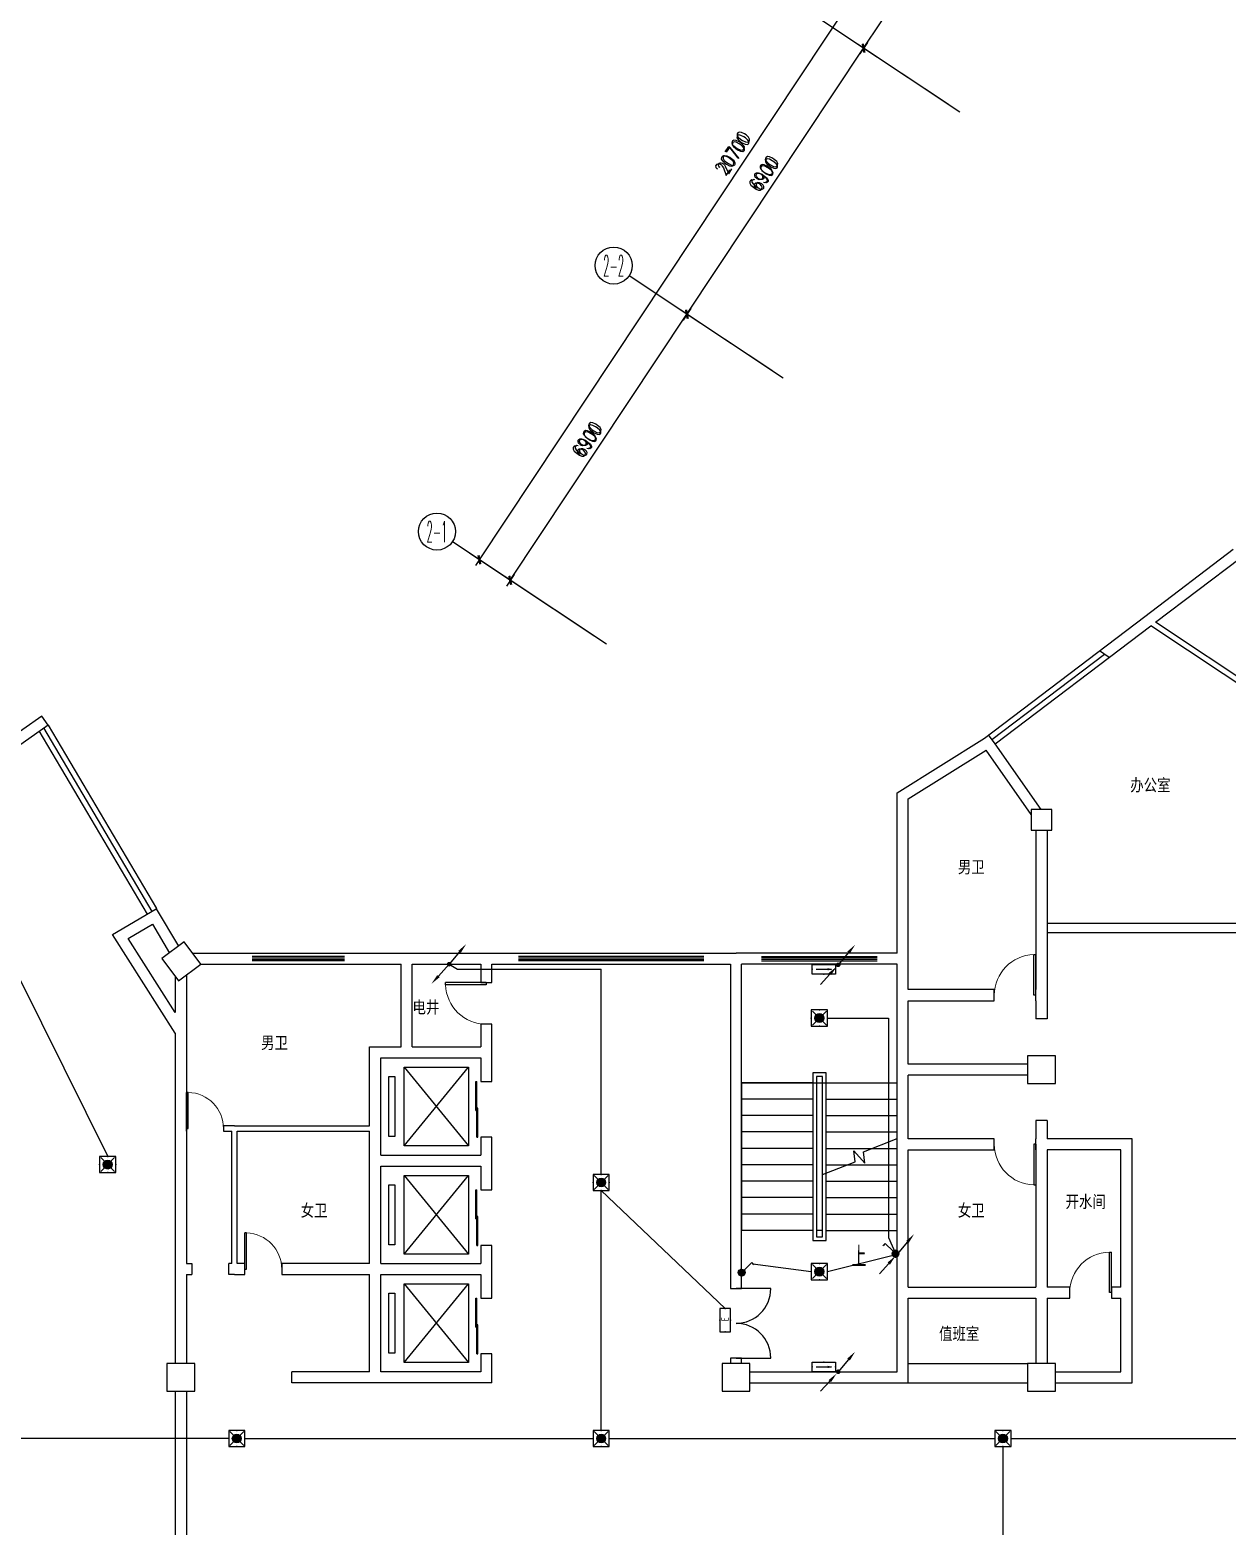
# Model space of a CAD drawing. Extents: x -149393 to 1177518, y -366685 to 296590.
# Drawn here: x 906021 to 931894, y -242012 to -209689 of the extents above; entities that cross this region are included whole.
import ezdxf
from ezdxf.enums import TextEntityAlignment as Align

# ---------------------------------------------------------------- set-up
doc = ezdxf.new("R2010")
doc.units = 0
doc.header["$LTSCALE"] = 1000
doc.header["$MEASUREMENT"] = 0
doc.linetypes.add('常规', pattern=[20, 10, 0, 10])
doc.layers.get('0').update_dxf_attribs({"linetype": 'CONTINUOUS'})
doc.layers.get('Defpoints').update_dxf_attribs({"linetype": 'CONTINUOUS'})
for name, color, linetype in [('AXIS', 3, 'CONTINUOUS'), ('AXIS_TEXT', 7, 'CONTINUOUS'), ('COLUMN', 9, 'CONTINUOUS'), ('EQUIP-消防', 3, 'CONTINUOUS'), ('LWIRE', 4, 'CONTINUOUS'), ('STAIR', 2, 'CONTINUOUS'), ('TEL_SYMB', 3, 'CONTINUOUS'), ('TEL_TEXT', 7, 'CONTINUOUS'), ('WALL', 9, 'CONTINUOUS'), ('WINDOW', 4, 'CONTINUOUS'), ('WIRE-应急', 60, '常规')]:
    doc.layers.add(name, color=color, linetype=linetype)
doc.styles.add('_TCH_AXIS', font='COMPLEX', dxfattribs={"bigfont": 'GBCBIG'})
doc.styles.add('_TCH_DIM', font='SIMPLEX', dxfattribs={"bigfont": 'GBCBIG'})
doc.styles.add('_TCH_DIM_T3', font='SIMPLEX', dxfattribs={"width": 0.7058823529411765, "bigfont": 'GBCBIG'})
doc.styles.add('_TEL_DIM', font='', dxfattribs={"width": 0.8, "height": 3.5})
doc.styles.add('COMPLEX', font='COMPLEX')
doc.styles.add('DIM_FONT', font='SIMPLEX.shx', dxfattribs={"width": 0.8})
doc.styles.get("Standard").update_dxf_attribs({"font": 'gbenor.shx', "bigfont": 'gbcbig.shx'})
doc.styles.get('_TEL_DIM').set_extended_font_data('SimSun')
doc.dimstyles.new('_TCH_ARCH&&100', dxfattribs={"dimtxt": 297.5, "dimasz": 100, "dimexe": 250, "dimexo": 300, "dimgap": 126.25, "dimtad": 1, "dimdec": 0, "dimzin": 0, "dimdsep": 46, "dimtxsty": '_TCH_DIM_T3', "dimblk": 'ARCHTICK', "dimcen": 0.09, "dimclrt": 7, "dimazin": 2, "dimtfac": 1, "dimtdec": 0, "dimtix": 1, "dimtmove": 2, "dimatfit": 3, "dimfxl": 1, "dimtolj": 1, "dimtzin": 0, "dimarcsym": 0})
doc.dimstyles.new('DIMN', dxfattribs={"dimtxt": 300, "dimasz": 1, "dimexe": 250, "dimexo": 300, "dimgap": 150, "dimtad": 1, "dimdec": 0, "dimdsep": 46, "dimtxsty": 'DIM_FONT', "dimblk": '_DIMX', "dimcen": 2.5, "dimclrt": 7, "dimadec": 0, "dimazin": 0, "dimtfac": 1, "dimtdec": 0, "dimtix": 1, "dimtmove": 2, "dimatfit": 3, "dimldrblk": '_DIMX', "dimfxl": 1, "dimtolj": 1, "dimarcsym": 0})

# ---------------------------------------------------------------- blocks, each defined once
blk = doc.blocks.new('$equip_U$00000427(cyc-PC)')
for p, q in [((-0.428571428572468, -0.428571428572468), (0.428571428572468, 0.428571428572468)), ((-0.428571428572468, 0.428571428572468), (0.428571428572468, -0.428571428572468))]:
    blk.add_line(p, q)
blk.add_lwpolyline([(-0.5, 0.5), (-0.5, -0.5), (0.5, -0.5), (0.5, 0.5)], close=True)
blk.add_circle((0, 0), 0.2745087381843628)
for p in [(-0.5, 0), (0, 0.5), (0.5, 0), (0, -0.5)]:
    blk.add_point(p)
for points in [[(-0.237731540830282, 0.1372543690922612), (0.237731540830282, 0.1372543690922612), (-0.2745087381845224, 0), (0.2745087381845224, 0)], [(-0.237731540830282, -0.1372543690922612), (0.237731540830282, -0.1372543690922612), (-0.2745087381845224, 0), (0.2745087381845224, 0)], [(-0.1372543690958992, 0.237731540830282), (0.1372543690886232, 0.237731540830282), (-0.237731540830282, 0.1372543690922612), (0.237731540830282, 0.1372543690922612)], [(0, 0.2745087381845224), (0, 0.2745087381845224), (-0.1372543690958992, 0.237731540830282), (0.1372543690886232, 0.237731540830282)], [(-0.1372543690958992, -0.237731540830282), (0.1372543690886232, -0.237731540830282), (-0.237731540830282, -0.1372543690922612), (0.237731540830282, -0.1372543690922612)], [(0, -0.2745087381845224), (0, -0.2745087381845224), (-0.1372543690958992, -0.237731540830282), (0.1372543690886232, -0.237731540830282)]]:
    blk.add_solid(points)
at = {"color": 7, "style": '_TEL_DIM', "flags": 1}
blk.add_attdef('A', text='', height=2e-05, dxfattribs=at).set_placement((0, 0), align=Align.MIDDLE_CENTER)
blk = doc.blocks.new('$TelecSys$00000078')
for p, q in [((1.150000000001455, 1.149999999999636), (0.5499999999992724, 0.5499999999992724)), ((0.1041666666678793, 0.1041666666660603), (0.1041666666678793, 0.1041666666660603)), ((-0.1041666666678793, -0.1041666666660603), (-0.1041666666678793, -0.1041666666660603))]:
    blk.add_line(p, q)
at = {"const_width": 0.1425}
blk.add_lwpolyline([(-0.07125000000087311, 0, 1), (0.07125000000087311, 0, 1)], format="xyb", close=True, dxfattribs=at)
blk.add_solid([(0.6199999999989814, 0.4799999999995634), (0.4799999999995634, 0.6200000000008004), (0.09999999999854481, 0.1000000000003638)])
at = {"width": 0.8, "flags": 9}
blk.add_attdef('A', (0, 0), '', height=2e-05, dxfattribs=at)
blk = doc.blocks.new('$TelecSys$00000079')
for p, q in [((0.7000000000007276, 0.7000000000007276), (0, 0)), ((0.1041666666678793, 0.1041666666660603), (0.1041666666678793, 0.1041666666660603)), ((-0.1041666666678793, -0.1041666666660603), (-0.1041666666678793, -0.1041666666660603))]:
    blk.add_line(p, q)
at = {"const_width": 0.1425}
blk.add_lwpolyline([(-0.07125000000087311, 0, 1), (0.07125000000087311, 0, 1)], format="xyb", close=True, dxfattribs=at)
blk.add_solid([(0.6300000000010186, 0.7700000000004366), (0.7700000000004366, 0.6299999999991996), (1.150000000001455, 1.149999999999636)])
at = {"width": 0.8, "flags": 9}
blk.add_attdef('A', (0, 0), '', height=2e-05, dxfattribs=at)
blk = doc.blocks.new('$equip_U$00000108(cyc-PC)')
for p, q in [((-0.7199923809498614, 0.6000100000019302), (-0.7199923809498614, 1.000000338535756e-05)), ((0.720007619045191, 0.6000100000019302), (-0.7199923809498614, 0.6000100000019302)), ((-0.7199923809498614, 1.000000338535756e-05), (0.720007619045191, 1.000000338535756e-05)), ((-0.4799923809555366, 0.3000099999990198), (0.4800076190508662, 0.3000099999990198)), ((0.720007619045191, 1.000000338535756e-05), (0.720007619045191, 0.6000100000019302))]:
    blk.add_line(p, q)
for p in [(-0.7199923809498614, 0.3000100000062957), (0, 0), (7.61904766477528e-06, 0.6000100000019302), (0.720007619045191, 0.3000099999990198)]:
    blk.add_point(p)
blk.add_solid([(0.2400076190492655, 0.2280099999989034), (0.5280076190497311, 0.3000099999990198), (0.2400076190492655, 0.3720099999991362)])
at = {"color": 7, "style": '_TEL_DIM', "flags": 1}
blk.add_attdef('A', text='', height=2e-05, dxfattribs=at).set_placement((0, 0), align=Align.MIDDLE_CENTER)
blk = doc.blocks.new('$equip_U$00000446(cyc-PC)')
for p, q in [((0.7199999999938882, 0.6599999999962165), (-0.7199999999938882, 0.6599999999962165)), ((-0.7199999999938882, 0.6599999999962165), (-0.7199999999938882, 0)), ((-0.7199999999938882, 0), (0.7199999999938882, 0)), ((0.7199999999938882, 0), (0.7199999999938882, 0.6599999999962165))]:
    blk.add_line(p, q)
for p in [(-0.7199999999938882, 0.3299999999981083), (0, 0.6599999999962165), (0, 0), (0.7199999999938882, 0.3299999999981083)]:
    blk.add_point(p)
at = {"width": 0.8}
blk.add_text('E', height=0.45, dxfattribs=at).set_placement((-0.07848348547122441, 0.1114720417626813))
at = {"color": 7, "style": '_TEL_DIM', "flags": 1}
blk.add_attdef('A', text='', height=2e-05, dxfattribs=at).set_placement((0, 0), align=Align.MIDDLE_CENTER)
blk = doc.blocks.new('$equip_U$00000423(cyc-PC)')
for p, q in [((0.147326611164317, 0.3556639127473318), (0.6250126984159579, 0.8333500000007916)), ((0.6250126984159579, 0.8333500000007916), (0.7664340546543826, 0.6919286437623668))]:
    blk.add_line(p, q)
blk.add_circle((1.269841595785692e-05, 0.2083500000007916), 0.2083333333333751)
for p in [(-0.2083206349198008, 0.2083499999916967), (-0.0520706349198008, 0.4027276462265945), (0, 0), (0.2083460317444406, 0.2083499999916967), (0.6957233765351702, 0.7626393218815792)]:
    blk.add_point(p)
for points in [[(-0.1804092607126222, 0.312516666666852), (0.180434657529986, 0.312516666666852), (-0.2083206349198008, 0.2083500000007916), (0.2083460317517165, 0.2083500000007916)], [(-0.1804092607126222, 0.1041833333310933), (0.180434657529986, 0.1041833333310933), (-0.2083206349198008, 0.2083500000007916), (0.2083460317517165, 0.2083500000007916)], [(-0.1041539682482835, 0.3887719591220957), (0.1041793650801992, 0.3887719591220957), (-0.1804092607126222, 0.312516666666852), (0.180434657529986, 0.312516666666852)], [(-0.1041539682482835, 0.02792804087948753), (0.1041793650801992, 0.02792804087948753), (-0.1804092607126222, 0.1041833333310933), (0.180434657529986, 0.1041833333310933)], [(1.269841595785692e-05, 0.4166833333310933), (1.269841595785692e-05, 0.4166833333310933), (-0.1041539682482835, 0.3887719591220957), (0.1041793650801992, 0.3887719591220957)], [(1.269841595785692e-05, 1.666666685196105e-05), (1.269841595785692e-05, 1.666666685196105e-05), (-0.1041539682482835, 0.02792804087948753), (0.1041793650801992, 0.02792804087948753)]]:
    blk.add_solid(points)
at = {"color": 7, "style": '_TEL_DIM', "flags": 1}
blk.add_attdef('A', text='', height=2e-05, dxfattribs=at).set_placement((0, 0), align=Align.MIDDLE_CENTER)
blk = doc.blocks.new('_DIMX')
blk.add_line((-150, 0), (150, 0))
at = {"const_width": 50}
blk.add_lwpolyline([(-70, -70), (70, 70)], dxfattribs=at)
blk = doc.blocks.new('_ArchTick')
at = {"color": 0, "linetype": 'ByBlock', "const_width": 0.4}
blk.add_lwpolyline([(-0.5, -0.5), (0.5, 0.5)], dxfattribs=at)
blk = doc.blocks.new('*D1501')
at = {"layer": 'AXIS', "color": 0, "lineweight": -2, "transparency": 16777216}
for p, q in [((924038.0487109161, -210083.9592964987), (929682.6425131982, -201588.1626412557)), ((931515.0692427601, -202805.6240495908), (929474.4122030206, -201449.8147539449)), ((925870.475440478, -211301.4207048338), (923829.8184007385, -209945.6114091878))]:
    blk.add_line(p, q, dxfattribs=at)
at = {"layer": 'Defpoints', "color": 0, "transparency": 16777216}
for p in [(929682.6425131982, -201588.1626412557), (931764.9456149731, -202971.6415143638), (926120.351812691, -211467.4381696068)]:
    blk.add_point(p, dxfattribs=at)
at = {"layer": 'AXIS', "color": 0, "lineweight": -2, "transparency": 16777216, "xscale": 100, "yscale": 100, "zscale": 100}
for p, rotation in [((929682.6425131982, -201588.1626412557), 56.39999999999981), ((924038.0487109161, -210083.9592964987), 236.3999999999998)]:
    blk.add_blockref('_ArchTick', p, dxfattribs=dict(at, rotation=rotation))
at = {"layer": 'AXIS', "color": 7, "transparency": 16777216, "insert": (926631.2922708618, -205683.8782928354), "char_height": 297.5, "attachment_point": 5, "rotation": 56.399999999999814, "style": '_TCH_DIM_T3'}
blk.add_mtext('\\A1;10200', dxfattribs=at)
blk = doc.blocks.new('*D1502')
at = {"layer": 'AXIS', "color": 0, "lineweight": -2, "transparency": 16777216}
for p, q in [((920219.6470211365, -215831.115857398), (924038.0487109155, -210083.9592964983)), ((925870.4754404778, -211301.4207048338), (923829.818400738, -209945.6114091875)), ((922052.0737506987, -217048.5772657335), (920011.4167109588, -215692.7679700872))]:
    blk.add_line(p, q, dxfattribs=at)
at = {"layer": 'Defpoints', "color": 0, "transparency": 16777216}
for p in [(924038.0487109155, -210083.9592964983), (926120.351812691, -211467.4381696068), (922301.950122912, -217214.5947305065)]:
    blk.add_point(p, dxfattribs=at)
at = {"layer": 'AXIS', "color": 0, "lineweight": -2, "transparency": 16777216, "xscale": 100, "yscale": 100, "zscale": 100}
for p, rotation in [((924038.0487109155, -210083.9592964983), 56.40000000000044), ((920219.6470211365, -215831.115857398), 236.4000000000005)]:
    blk.add_blockref('_ArchTick', p, dxfattribs=dict(at, rotation=rotation))
at = {"layer": 'AXIS', "color": 7, "transparency": 16777216, "insert": (921899.7945248305, -212805.3549009063), "char_height": 297.5, "attachment_point": 5, "rotation": 56.40000000000044, "style": '_TCH_DIM_T3'}
blk.add_mtext('\\A1;6900', dxfattribs=at)
blk = doc.blocks.new('*D1503')
at = {"layer": 'AXIS', "color": 0, "lineweight": -2, "transparency": 16777216}
for p, q in [((916401.2453313576, -221578.2724182978), (920219.6470211365, -215831.1158573981)), ((922052.0737506987, -217048.5772657335), (920011.416710959, -215692.7679700872)), ((918233.6720609198, -222795.7338266331), (916193.01502118, -221439.9245309869))]:
    blk.add_line(p, q, dxfattribs=at)
at = {"layer": 'Defpoints', "color": 0, "transparency": 16777216}
for p in [(920219.6470211365, -215831.1158573981), (922301.950122912, -217214.5947305065), (918483.5484331328, -222961.7512914061)]:
    blk.add_point(p, dxfattribs=at)
at = {"layer": 'AXIS', "color": 0, "lineweight": -2, "transparency": 16777216, "xscale": 100, "yscale": 100, "zscale": 100}
for p, rotation in [((920219.6470211365, -215831.1158573981), 56.40000000000044), ((916401.2453313576, -221578.2724182978), 236.4000000000005)]:
    blk.add_blockref('_ArchTick', p, dxfattribs=dict(at, rotation=rotation))
at = {"layer": 'AXIS', "color": 7, "transparency": 16777216, "insert": (918081.3928350518, -218552.511461806), "char_height": 297.5, "attachment_point": 5, "rotation": 56.40000000000044, "style": '_TCH_DIM_T3'}
blk.add_mtext('\\A1;6900', dxfattribs=at)
blk = doc.blocks.new('*D1504')
at = {"layer": 'AXIS', "color": 0, "lineweight": -2, "transparency": 16777216}
for p, q in [((915734.9083387894, -221135.5591789032), (927190.1134081266, -203894.0894962041)), ((929688.877130257, -205554.2641439342), (926981.8830979491, -203755.7416088933)), ((918233.6720609196, -222795.7338266332), (915526.6780286118, -220997.2112915924))]:
    blk.add_line(p, q, dxfattribs=at)
at = {"layer": 'Defpoints', "color": 0, "transparency": 16777216}
for p in [(927190.1134081266, -203894.0894962041), (929938.75350247, -205720.2816087072), (918483.5484331326, -222961.7512914062)]:
    blk.add_point(p, dxfattribs=at)
at = {"layer": 'AXIS', "color": 0, "lineweight": -2, "transparency": 16777216, "xscale": 100, "yscale": 100, "zscale": 100}
for p, rotation in [((927190.1134081266, -203894.0894962041), 56.39999999999999), ((915734.9083387894, -221135.5591789032), 236.4)]:
    blk.add_blockref('_ArchTick', p, dxfattribs=dict(at, rotation=rotation))
at = {"layer": 'AXIS', "color": 7, "transparency": 16777216, "insert": (921233.4575322628, -212362.6416615117), "char_height": 297.5, "attachment_point": 5, "rotation": 56.39999999999999, "style": '_TCH_DIM_T3'}
blk.add_mtext('\\A1;20700', dxfattribs=at)
blk = doc.blocks.new('_FZHK')
blk.add_lwpolyline([(-0.5, -0.5), (0.5, -0.5), (0.5, 0.5), (-0.5, 0.5)], close=True)
blk = doc.blocks.new('$TCHSYS$DOOR2D')
for p, q in [((0.45, 0.9750000000000001), (0.5000000000000002, 0.9750000000000001)), ((0.45, 0), (0.45, 0.9750000000000001)), ((0.5, 0), (0.5, 0.9750000000000001)), ((0.5, 0), (0.45, 0))]:
    blk.add_line(p, q)
at = {"lineweight": 13}
blk.add_arc((0.475, 0), 0.975, 91.4692835813538, 180, dxfattribs=at)
blk = doc.blocks.new('_AXISO')
blk.add_circle((0, 0), 0.5)
at = {"layer": 'AXIS_TEXT', "style": 'COMPLEX', "width": 1.041666666666667}
blk.add_attdef('A', text='', height=0.56, dxfattribs=at).set_placement((-0.25, -0.28), (0.25, -0.28), align=Align.FIT)
blk = doc.blocks.new('$DorLib2D$00000029')
for p, q in [((-0.4999999999996997, 0.1687265775143107), (0.01999999999995007, 0.1687265775143107)), ((-0.4999999999996997, 0.1687265775143107), (-0.4999999999996997, 0.14999999999988)), ((-0.4999999999996997, 0.14999999999988), (0.01999999999995007, 0.14999999999988)), ((-0.02000000000004993, 0.1874531550287415), (-0.02000000000004993, 0.1687265775143107)), ((-0.02000000000004993, 0.1874531550287415), (0.4999999999995999, 0.1874531550287415)), ((-0.02000000000004993, 0.1687265775143107), (0.4999999999995999, 0.1687265775143107)), ((0.01999999999995007, 0.14999999999988), (0.01999999999995007, 0.1687265775143107)), ((0.4999999999995999, 0.1874531550287415), (0.4999999999995999, 0.1687265775143107))]:
    blk.add_line(p, q)
blk = doc.blocks.new('$DorLib2D$00000001')
for p, q in [((0.45, 0.9750000000000001), (0.5000000000000002, 0.9750000000000001)), ((0.45, 0), (0.45, 0.9750000000000001)), ((0.5, 0), (0.5, 0.9750000000000001)), ((0.5, 0), (0.45, 0))]:
    blk.add_line(p, q)
at = {"lineweight": 13}
blk.add_arc((0.475, 0), 0.975, 91.4692835813538, 180, dxfattribs=at)
blk = doc.blocks.new('$TCHSYS$WIN2D')
for p, q in [((-0.5, 0.5), (0.5, 0.5)), ((0.5, 0.1666666666666666), (-0.5, 0.1666666666666666)), ((0.5, -0.1666666666666667), (-0.5, -0.1666666666666667)), ((-0.4999999999999999, -0.5), (0.5, -0.5))]:
    blk.add_line(p, q)

msp = doc.modelspace()

# ---------------------------------------------------------------- linework, layer by layer
at = {"color": 59}
for p, q in [((926811.1897970088, -225016.1154509159), (929242.6652687957, -223172.7567488398)), ((929345.3004033635, -223245.5335526708), (929140.0301342277, -223099.9799450088)), ((906211.5044640584, -224829.6078041875), (908553.3726583763, -228793.2475029643)), ((906314.8188727815, -224768.5657453248), (908656.6870670994, -228732.2054441016)), ((906418.1332815045, -224707.5236864621), (908760.0014758224, -228671.1633852389)), ((926883.6859942429, -225111.7412914937), (926738.6935997747, -224920.4896103382)), ((914109.8748942405, -232098.2441501124), (915500.1014365893, -233798.2441501123)), ((914109.8748942405, -233798.2441501123), (915500.1014365893, -232098.2441501124)), ((914109.8748942405, -234438.2441501124), (915500.1014365893, -236138.2441501124)), ((914109.8748942405, -236138.2441501124), (915500.1014365893, -234438.2441501124)), ((914109.8748942405, -236778.2441501123), (915500.1014365893, -238478.2441501123)), ((914109.8748942405, -238478.2441501123), (915500.1014365893, -236778.2441501123)), ((925003.5657542702, -238498.2441501123), (927583.5657542723, -238498.2441501123)), ((925003.5657542702, -238918.2441501095), (927583.5657542723, -238918.2441501095))]:
    msp.add_line(p, q, dxfattribs=at)
for points in [[(913779.9481458516, -232298.2441501124), (913908.4078194856, -232298.2441501124), (913908.4078194856, -233598.2441501123), (913779.9481458516, -233598.2441501123)], [(914109.8748942405, -232098.2441501124), (915500.1014365893, -232098.2441501124), (915500.1014365893, -233798.2441501123), (914109.8748942405, -233798.2441501123)], [(913779.9481458516, -234638.2441501124), (913908.4078194856, -234638.2441501124), (913908.4078194856, -235938.2441501124), (913779.9481458516, -235938.2441501124)], [(914109.8748942405, -234438.2441501124), (915500.1014365893, -234438.2441501124), (915500.1014365893, -236138.2441501124), (914109.8748942405, -236138.2441501124)], [(914109.8748942405, -236778.2441501123), (915500.1014365893, -236778.2441501123), (915500.1014365893, -238478.2441501123), (914109.8748942405, -238478.2441501123)], [(913779.9481458516, -236978.2441501123), (913908.4078194856, -236978.2441501123), (913908.4078194856, -238278.2441501123), (913779.9481458516, -238278.2441501123)]]:
    msp.add_lwpolyline(points, close=True, dxfattribs=at)
at = {"layer": 'AXIS'}
for p, q in [((926120.3518126908, -211467.4381696068), (922788.6668498506, -209253.8719726334)), ((922301.9501229118, -217214.5947305065), (918970.2651600715, -215001.0285335332)), ((918483.5484331328, -222961.7512914062), (915151.8634702924, -220748.1850944328))]:
    msp.add_line(p, q, dxfattribs=at)
at = {"layer": 'STAIR', "color": 59}
for p, q in [((923227.9407542291, -232218.4558656088), (922939.1907542342, -232218.4558656094)), ((922939.1907542342, -232218.4558656094), (922939.1907542417, -235840.9558655441)), ((923149.1907542306, -232297.2058656076), (923017.9407542334, -232297.2058656078)), ((923017.9407542334, -232297.2058656078), (923017.9407542405, -235762.2058655454)), ((923149.1907542377, -235762.2058655451), (923149.1907542306, -232297.2058656076)), ((923227.9407542365, -235840.9558655435), (923227.9407542291, -232218.4558656088)), ((921403.5657542624, -232435.0183656106), (921403.565754269, -235624.3933655532)), ((922939.1907542349, -232435.0183656069), (921403.5657542624, -232435.0183656106)), ((921403.5657542624, -232435.0183656106), (924763.5657542021, -232435.0183656037)), ((923017.9407542334, -232435.0183656073), (923017.94075424, -235624.3933655499)), ((923149.1907542349, -234278.0813417897), (923149.1907542311, -232435.018365607)), ((923227.9407542298, -232435.0183656073), (924763.5657542021, -232435.0183656037)), ((924763.5657542042, -233640.2063417972), (924763.5657542021, -232435.0183656037)), ((922939.1907542356, -232789.3933656015), (921403.5657542632, -232789.3933656042)), ((923227.9407542305, -232789.393365601), (924763.5657542028, -232789.3933655973)), ((922939.1907542363, -233143.7683655942), (921403.5657542639, -233143.7683655978)), ((923227.9407542312, -233143.7683655946), (924763.5657542035, -233143.7683655909)), ((922939.1907542371, -233498.1433655878), (921403.5657542646, -233498.1433655914)), ((923227.9407542319, -233498.1433655882), (924763.5657542042, -233498.1433655846)), ((924033.9181496744, -233928.5061270027), (924763.5657542042, -233640.2063417969)), ((922939.1907542378, -233852.5183655814), (921403.5657542654, -233852.5183655851)), ((923227.9407542326, -233852.5183655808), (924226.2328545117, -233852.5183655791)), ((923854.4783122205, -234140.5307932722), (923827.7231930551, -233907.8728429931)), ((923827.7231930551, -233907.8728429931), (924061.9226735678, -234172.0286877087)), ((924061.9226735678, -234172.0286877087), (924033.9181496744, -233928.5061270027)), ((924226.2328545105, -233852.5183655793), (924763.5657542049, -233852.5183655782)), ((924763.5657542086, -235624.3933655463), (924763.5657542044, -233781.330389364)), ((922939.1907542385, -234206.8933655761), (921403.5657542661, -234206.8933655787)), ((923149.1907542353, -234419.2053893563), (923854.4783122205, -234140.5307932722)), ((923227.9407542333, -234206.8933655754), (923686.5236539274, -234206.893365574)), ((923686.5236539282, -234206.8933655743), (924763.5657542057, -234206.8933655718)), ((922939.1907542392, -234561.2683655687), (921403.5657542668, -234561.2683655723)), ((923149.1907542376, -235624.3933655496), (923149.1907542353, -234419.2053893569)), ((923227.9407542341, -234561.2683655691), (924763.5657542064, -234561.2683655654)), ((922939.1907542399, -234915.6433655624), (921403.5657542675, -234915.6433655659)), ((923227.9407542348, -234915.6433655617), (924763.5657542071, -234915.6433655591)), ((922939.1907542407, -235270.0183655559), (921403.5657542683, -235270.0183655596)), ((923227.9407542355, -235270.0183655563), (924763.5657542079, -235270.0183655527)), ((922939.1907542414, -235624.3933655495), (921403.565754269, -235624.3933655532)), ((923149.1907542376, -235624.3933655496), (923017.94075424, -235624.3933655499)), ((923227.9407542363, -235624.3933655489), (924763.5657542086, -235624.3933655463)), ((922939.1907542417, -235840.9558655441), (923227.9407542365, -235840.9558655435)), ((923017.9407542405, -235762.2058655454), (923149.1907542377, -235762.2058655451))]:
    msp.add_line(p, q, dxfattribs=at)
at = {"layer": 'TEL_SYMB', "color": 59}
msp.add_lwpolyline([(923956.3782542234, -235801.5808655448, 0, 0, 0), (923956.3782542209, -234600.6433655664, 104.9999999981116, 0, 0), (923956.3782542201, -234206.8933655735, 0, 0, 0)], format="xyseb", dxfattribs=at)
at = {"layer": 'WALL', "color": 59}
for p, q in [((930118.6007832793, -222358.1025366386), (932028.9696564489, -220909.8069945317)), ((930347.5105071836, -222485.734518045), (932173.9620509191, -221101.0586756899)), ((926651.0091921283, -224986.9652206176), (930118.6007832793, -222358.1025366386)), ((926883.6859942471, -225111.7412914929), (930246.2557654318, -222562.4981175555)), ((932607.146646003, -224133.3865365261), (930246.2557654318, -222562.4981175555)), ((932673.5876319612, -224033.4585772197), (930347.5105071836, -222485.734518045)), ((906279.8062157594, -224511.3971383296), (905456.1402581957, -225092.3245861881)), ((906418.1332815045, -224707.5236864621), (906279.8062157594, -224511.3971383296)), ((906418.1332815045, -224707.5236864621), (905388.7782532241, -225433.522599039)), ((924763.5657542726, -226168.7786614299), (926651.0091921283, -224986.9652206176)), ((925003.5657542724, -226301.6690248764), (926686.1853138412, -225248.1050497189)), ((927658.5657542731, -226640.7173085759), (926686.1853138412, -225248.1050497189)), ((927872.8190880514, -226528.3461662888), (926883.6859942471, -225111.7412914929)), ((924763.5657542726, -229633.3461662866), (924763.5657542726, -226168.7786614299)), ((925003.5657542723, -229753.3461662869), (925003.5657542724, -226301.6690248764)), ((927763.5657542722, -226978.3461662869), (927763.5657542729, -229091.9518986107)), ((928003.5657542722, -226978.3461662868), (928003.5657542729, -229091.9518986106)), ((907807.1208405813, -229234.1612917728), (908751.6817576481, -228676.078989297)), ((908751.6817576481, -228676.078989297), (909230.5555854783, -229486.5786234306)), ((908142.7735149424, -229314.6057311972), (908667.1370579279, -229004.7919244683)), ((908667.1370579279, -229004.7919244683), (909037.3916093064, -229631.4521447344)), ((927763.5657542729, -229091.9518986106), (927763.5657542733, -230422.7420294386)), ((928003.5657542729, -229091.9518986106), (928003.5657542724, -230542.742029439)), ((909163.5657542722, -231365.9341226684), (907807.1208405813, -229234.1612917728)), ((909163.5657542726, -230918.8707771489), (908142.7735149424, -229314.6057311972)), ((909534.8675220142, -229633.3461662868), (914165.2474317871, -229633.346166287)), ((914165.2474317871, -229633.346166287), (915883.5657542723, -229633.3461662869)), ((915883.5657542723, -229633.3461662869), (921283.5657542723, -229633.3461662869)), ((924763.5657542726, -229633.3461662866), (921283.5657542723, -229633.3461662869)), ((925003.5657542736, -230422.7420294386), (925003.5657542723, -229753.3461662869)), ((909163.5657542738, -230138.2766032454), (909163.5657542726, -230918.8707771489)), ((909403.5657542727, -230106.8215187774), (909403.5657542722, -231330.9930348427)), ((909714.8650656956, -229873.3461662867), (914045.2474317858, -229873.3461662867)), ((914045.2474317858, -231658.2441501131), (914045.2474317858, -229873.3461662867)), ((914285.2474317863, -229873.3461662873), (915763.5657542722, -229873.3461662872)), ((914285.2474317863, -231658.2441501121), (914285.2474317863, -229873.3461662873)), ((915763.5657542722, -229873.3461662872), (915763.5657542723, -230270.6688541022)), ((916003.5657542722, -230270.6688541022), (916003.5657542722, -229873.3461662866)), ((916003.5657542722, -229873.3461662866), (921163.5657542724, -229873.3461662866)), ((921163.5657542724, -229873.3461662866), (921163.5657542724, -236881.878241793)), ((924763.5657542738, -229873.3461662866), (921403.5657542724, -229873.3461662866)), ((921403.5657542724, -236881.878241793), (921403.5657542724, -229873.3461662866)), ((924763.5657542722, -230542.742029439), (924763.5657542738, -229873.3461662866)), ((915763.5657542723, -230270.6688541022), (916003.5657542722, -230270.6688541022)), ((926863.5657542703, -230422.7420294388), (925003.5657542736, -230422.7420294386)), ((926863.5657542703, -230662.7420294389), (926863.5657542703, -230422.7420294388)), ((927763.5657542711, -230662.7420294391), (927763.5657542733, -230422.7420294386)), ((924763.5657542722, -232153.3461662875), (924763.5657542722, -230542.742029439)), ((925003.5657542715, -232033.346166287), (925003.5657542715, -230662.7420294391)), ((925003.5657542715, -230662.7420294391), (926863.5657542703, -230662.7420294389)), ((927763.5657542711, -230662.7420294391), (927763.5657542723, -231053.3461662868)), ((928003.5657542724, -230542.742029439), (928003.5657542723, -231053.3461662868)), ((928003.5657542723, -231053.3461662868), (927763.5657542723, -231053.3461662868)), ((909163.5657542722, -231365.9341226684), (909163.5657542722, -236458.2441501126)), ((909403.5657542722, -231330.9930348427), (909403.5657542722, -236338.2441501108)), ((916003.5657542722, -231170.6688541022), (915763.5657542723, -231170.6688541022)), ((915763.5657542723, -231170.6688541022), (915763.5657542722, -231658.2441501123)), ((916003.5657542723, -231778.2441501124), (916003.5657542722, -231170.6688541022)), ((913363.5657542719, -231658.2441501133), (914045.2474317858, -231658.2441501131)), ((913363.565754274, -233362.5390209856), (913363.5657542719, -231658.2441501133)), ((914285.2474317863, -231658.2441501121), (915763.5657542722, -231658.2441501123)), ((913603.5657542724, -231898.2441501124), (914165.2474317871, -231898.2441501122)), ((913603.5657542743, -233422.5390209855), (913603.5657542724, -231898.2441501124)), ((914165.2474317871, -231898.2441501122), (915763.565754272, -231898.2441501121)), ((915763.565754272, -231898.2441501121), (915763.5657542718, -232408.3258899527)), ((916003.5657542724, -232408.3258899527), (916003.5657542723, -231778.2441501124)), ((927583.5657542722, -232033.3461662868), (925003.5657542715, -232033.346166287)), ((924763.5657542724, -233763.9503031361), (924763.5657542722, -232153.3461662875)), ((927583.5657542722, -232273.3461662868), (925003.5657542724, -232273.346166287)), ((925003.5657542726, -233643.9503031348), (925003.5657542724, -232273.346166287)), ((915763.5657542718, -232408.3258899527), (916003.5657542724, -232408.3258899527)), ((909403.5657542722, -233482.5390209857), (909403.5657542722, -233362.5390209857)), ((910443.8500589768, -233362.5390209854), (910203.5657542695, -233362.5390209858)), ((910203.5657542695, -233362.5390209858), (910203.5657542696, -233482.5390209847)), ((910443.8500589768, -233362.5390209854), (913363.565754274, -233362.5390209856)), ((927763.5657542723, -233253.3461662871), (927763.565754274, -233643.9503031348)), ((928003.5657542723, -233253.3461662868), (927763.5657542723, -233253.3461662871)), ((928003.5657542723, -233253.3461662868), (928003.5657542737, -233643.9503031346)), ((910203.5657542696, -233482.5390209847), (910383.8500589767, -233482.539020985)), ((910383.8500589767, -236338.2441501068), (910383.8500589767, -233482.539020985)), ((910503.8500589768, -236338.2441501127), (910503.8500589768, -233482.5390209852)), ((910503.8500589768, -233482.5390209852), (913363.5657542737, -233482.5390209852)), ((913363.5657542723, -234118.244150112), (913363.5657542737, -233482.5390209852)), ((913603.5657542723, -233998.2441501124), (913603.5657542743, -233422.539020986)), ((916003.5657542724, -233608.3258899537), (915763.5657542718, -233608.3258899537)), ((915763.5657542718, -233608.3258899537), (915763.565754272, -233998.2441501124)), ((916003.5657542723, -234118.2441501124), (916003.5657542724, -233608.3258899537)), ((926863.5657542635, -233643.9503031347), (925003.5657542726, -233643.9503031348)), ((926863.5657542634, -233883.9503031343), (926863.5657542635, -233643.9503031347)), ((927763.5657542732, -233883.9503031345), (927763.565754274, -233643.9503031348)), ((929839.5903869421, -233643.9503031346), (928003.5657542737, -233643.9503031346)), ((929839.5903869431, -236968.5581775211), (929839.5903869421, -233643.9503031346)), ((913603.5657542723, -233998.2441501124), (915763.565754272, -233998.2441501124)), ((924763.5657542717, -236968.5581775211), (924763.5657542724, -233763.9503031361)), ((925003.5657542722, -233883.9503031345), (926863.5657542634, -233883.9503031343)), ((925003.5657542715, -236848.5581775223), (925003.5657542722, -233883.9503031345)), ((927763.5657542732, -233883.9503031345), (927763.5657542724, -236848.5581775213)), ((928003.5657542732, -233883.9503031344), (928003.5657542724, -236848.5581775213)), ((929599.5903869421, -233883.9503031344), (928003.5657542732, -233883.9503031344)), ((929599.5903869428, -236848.5581775223), (929599.5903869421, -233883.9503031344)), ((913363.5657542724, -236338.2441501126), (913363.5657542723, -234118.2441501124)), ((913603.565754272, -236338.2441501124), (913603.565754272, -234238.2441501124)), ((913603.565754272, -234238.2441501124), (915763.5657542724, -234238.2441501124)), ((915763.5657542724, -234238.2441501124), (915763.5657542729, -234748.3258899537)), ((916003.5657542719, -234748.3258899537), (916003.5657542723, -234118.2441501124)), ((915763.5657542729, -234748.3258899537), (916003.5657542719, -234748.3258899537)), ((916003.5657542719, -235948.3258899527), (915763.5657542729, -235948.3258899527)), ((915763.5657542729, -235948.3258899527), (915763.5657542724, -236338.2441501124)), ((916003.5657542723, -236458.2441501124), (916003.5657542719, -235948.3258899527)), ((909163.5657542722, -236458.2441501126), (909163.565754272, -238498.2441501132)), ((909403.5657542722, -236338.2441501108), (909523.565754272, -236338.2441501126)), ((909403.5657542722, -236578.2441501148), (909523.565754272, -236578.2441501126)), ((909403.5657542722, -236578.2441501148), (909403.5657542723, -238498.2441501132)), ((909523.565754272, -236338.2441501126), (909523.565754272, -236578.2441501126)), ((910383.8500589767, -236338.2441501068), (910323.8500589782, -236338.2441501125)), ((910323.8500589782, -236578.2441501125), (910323.8500589782, -236338.2441501125)), ((910443.8500589782, -236578.2441501125), (910323.8500589782, -236578.2441501125)), ((910443.8500589782, -236578.2441501125), (910663.7079066245, -236578.2441501126)), ((910663.7079066244, -236338.2441501126), (910503.8500589768, -236338.2441501127)), ((910663.7079066245, -236578.2441501126), (910663.7079066244, -236338.2441501126)), ((913363.5657542724, -236338.2441501126), (911463.7079066256, -236338.2441501126)), ((911463.7079066256, -236338.2441501126), (911463.7079066255, -236578.2441501124)), ((911463.7079066255, -236578.2441501124), (913363.5657542723, -236578.2441501122)), ((913363.5657542722, -238678.2441501121), (913363.5657542723, -236578.2441501122)), ((913603.565754272, -236338.2441501124), (915763.5657542724, -236338.2441501124)), ((913603.5657542722, -238678.2441501124), (913603.5657542722, -236578.2441501124)), ((913603.5657542722, -236578.2441501124), (915763.5657542722, -236578.2441501124)), ((915763.5657542722, -236578.2441501124), (915763.5657542724, -237088.3258899527)), ((916003.5657542724, -237088.3258899527), (916003.5657542723, -236458.2441501124)), ((921163.5657542724, -236881.878241793), (921403.5657542724, -236881.878241793)), ((925003.5657542715, -236848.5581775223), (927763.5657542724, -236848.5581775213)), ((928495.0103439892, -236848.5581775217), (928003.5657542724, -236848.5581775213)), ((928495.010343989, -237088.5581775215), (928495.0103439892, -236848.5581775217)), ((929599.5903869428, -236848.5581775223), (929395.0103439881, -236848.5581775223)), ((929395.0103439881, -236848.5581775223), (929395.0103439881, -237088.5581775221)), ((915763.5657542724, -237088.3258899527), (916003.5657542724, -237088.3258899527)), ((924763.5657542724, -238678.2441501124), (924763.5657542717, -236968.5581775212)), ((925003.5657542724, -238918.2441501124), (925003.5657542718, -237088.558177522)), ((925003.5657542718, -237088.558177522), (927763.5657542723, -237088.5581775209)), ((927763.5657542723, -237088.5581775209), (927763.5657542722, -238498.2441501132)), ((928003.5657542723, -237088.5581775211), (928003.5657542724, -238498.2441501132)), ((928003.5657542723, -237088.5581775211), (928495.010343989, -237088.5581775215)), ((929395.0103439881, -237088.5581775221), (929599.5903869433, -237088.5581775221)), ((929599.5903869426, -238678.2441501126), (929599.5903869433, -237088.5581775221)), ((929839.5903869419, -238918.2441501122), (929839.5903869431, -236968.5581775212)), ((916003.5657542724, -238288.3258899527), (915763.5657542724, -238288.3258899527)), ((915763.5657542724, -238288.3258899527), (915763.5657542722, -238678.2441501124)), ((916003.5657542722, -238918.2441501124), (916003.5657542724, -238288.3258899527)), ((921403.5657542724, -238381.878241793), (921163.5657542724, -238381.878241793)), ((921163.5657542724, -238381.878241793), (921163.5657542729, -238498.2441501116)), ((921403.5657542695, -238498.2441501116), (921403.5657542724, -238381.878241793)), ((913363.5657542722, -238678.2441501121), (911683.5657542723, -238678.2441501123)), ((911683.5657542723, -238918.2441501123), (911683.5657542723, -238678.2441501123)), ((915763.5657542722, -238678.2441501124), (913603.5657542722, -238678.2441501124)), ((921583.5657542726, -238678.2441501124), (924763.5657542724, -238678.2441501124)), ((928183.5657542726, -238678.2441501126), (929599.5903869426, -238678.2441501126)), ((909163.5657542723, -239098.2441501132), (909163.5657542723, -243898.2441501123)), ((909403.5657542724, -239098.2441501132), (909403.5657542723, -243898.2441501123)), ((913483.5657542723, -238918.2441501123), (911683.5657542723, -238918.2441501123)), ((916003.5657542722, -238918.2441501124), (913483.5657542723, -238918.2441501123)), ((921583.5657542726, -238918.2441501124), (925003.5657542724, -238918.2441501124)), ((928183.5657542725, -238918.2441501122), (929839.5903869419, -238918.2441501122))]:
    msp.add_line(p, q, dxfattribs=at)
at = {"layer": 'WALL'}
for p, q in [((932860.8942959477, -228991.9518986116), (928003.5657542741, -228991.9518986105)), ((932968.1333550392, -229191.9518986121), (928003.565754274, -229191.9518986109))]:
    msp.add_line(p, q, dxfattribs=at)
at = {"layer": 'WINDOW', "color": 59, "extrusion": (-2.999420502848171e-32, -1.224606353822377e-16, -1)}
msp.add_lwpolyline([(-921283.5657542723, -238381.8782417931), (-922033.5657542723, -238381.8782417931, -0.414213562373095), (-921283.5657542723, -237631.8782417931, -0.414213562373095), (-922033.5657542723, -236881.8782417931), (-921283.5657542723, -236881.8782417931)], format="xyb", dxfattribs=at)
at = {"layer": 'WIRE-应急', "linetype": '常规'}
for p, q in [((904668.9759784541, -227914.695219896), (907701.9661152873, -234026.6674770452)), ((915082.8176517419, -229873.3461662868), (915261.9270080177, -229979.5182922473)), ((915261.9270080177, -229979.5182922473), (918367.8507490776, -229979.5182922473)), ((918367.8507490776, -234413.7632507695), (918367.8507490777, -229979.5182922473)), ((923258.5657542392, -231037.2142560254), (924573.4607582225, -231037.2142560254)), ((924573.4607582225, -231037.2142560254), (924573.4607582225, -235777.0165607396)), ((918367.8507490776, -239945.8211377848), (918367.8507490776, -234763.7632507695)), ((921048.065754273, -237310.8962128542), (918367.8507490776, -234763.7632507695)), ((924573.4607582225, -235777.0165607396), (924738.6605089994, -236139.802535004)), ((923258.5657542392, -236514.3147718685), (924763.565754272, -236138.5345980284)), ((921647.0689360595, -236342.8112948239), (922908.5657542392, -236514.3147718685)), ((910317.0042655292, -240120.8211377848), (903864.6616339817, -240120.8211377848)), ((910667.0042655292, -240120.8211377848), (918192.8507490776, -240120.8211377848)), ((918542.8507490776, -240120.8211377848), (926874.5980483757, -240120.8211377848)), ((927224.5980483757, -240120.8211377848), (932260.679357258, -240120.8211377848)), ((927049.5980483757, -240295.8211377848), (927049.5980483757, -247523.8609925472))]:
    msp.add_line(p, q, dxfattribs=at)

# ---------------------------------------------------------------- block references
at = {"layer": 'AXIS'}
ref = msp.add_blockref('_AXISO', (918637.0966637874, -214779.6719138358), dxfattribs=dict(at, xscale=800, yscale=800, zscale=800))
ref.add_attrib('A', '2-2', dxfattribs={"layer": 'AXIS_TEXT', "height": 452.5483399593904, "style": '_TCH_AXIS', "width": 0.349999999999969}).set_placement((918410.8224938078, -215005.9460838155), (918863.3708337671, -215005.9460838155), align=Align.FIT)
ref = msp.add_blockref('_AXISO', (914818.6949740084, -220526.8284747354), dxfattribs=dict(at, xscale=800, yscale=800, zscale=800))
ref.add_attrib('A', '2-1', dxfattribs={"layer": 'AXIS_TEXT', "height": 452.5483399593904, "style": '_TCH_AXIS', "width": 0.3818181818180499}).set_placement((914592.4208040287, -220753.1026447152), (915044.969143988, -220753.1026447152), align=Align.FIT)
at = {"layer": 'COLUMN', "color": 59}
for p, xscale, yscale, zscale in [((927883.5657542722, -226753.3461662868), 450, 450, 450), ((927883.5657542722, -232153.3461662868), 600, 600, 600), ((909283.5657542723, -238798.2441501123), 600, 600, 600), ((921283.5657542723, -238798.2441501123), 600, 600, 600), ((927883.5657542723, -238798.2441501123), 600, 600, 600)]:
    msp.add_blockref('_FZHK', p, dxfattribs=dict(at, xscale=xscale, yscale=yscale, zscale=zscale))
at = {"layer": 'COLUMN', "color": 59, "xscale": 600.0000000000464, "yscale": 600.0000000000464, "zscale": 600.0000000000464, "rotation": 36.86999999999623}
msp.add_blockref('_FZHK', (909294.8669592905, -229813.3454159916), dxfattribs=at)
at = {"layer": 'EQUIP-消防', "zscale": 350}
for name, p, xscale, yscale, rotation in [('$equip_U$00000108(cyc-PC)', (923179.1189957641, -229877.8387120637), -350, 350.0000000000146, 180), ('$equip_U$00000446(cyc-PC)', (921163.5657542723, -237562.8962128521), 350, 350, 90), ('$equip_U$00000108(cyc-PC)', (923179.1189957641, -238468.240650112), -350, 350.0000000000146, 180)]:
    msp.add_blockref(name, p, dxfattribs=dict(at, xscale=xscale, yscale=yscale, rotation=rotation))
at = {"layer": 'EQUIP-消防', "yscale": 350, "zscale": 350}
for name, p, xscale in [('$equip_U$00000427(cyc-PC)', (923083.5657542392, -231037.2142560254), 350), ('$equip_U$00000427(cyc-PC)', (907701.9661152873, -234201.6674770452), 350), ('$equip_U$00000427(cyc-PC)', (918367.8507490776, -234588.7632507695), 350), ('$equip_U$00000423(cyc-PC)', (924726.3081480638, -236200.2158912449), -350), ('$equip_U$00000423(cyc-PC)', (921403.5657542723, -236609.7350574825), 350), ('$equip_U$00000427(cyc-PC)', (923083.5657542392, -236514.3147718685), 350), ('$equip_U$00000427(cyc-PC)', (910492.0042655292, -240120.8211377848), 350), ('$equip_U$00000427(cyc-PC)', (918367.8507490776, -240120.8211377848), 350), ('$equip_U$00000427(cyc-PC)', (927049.5980483757, -240120.8211377848), 350)]:
    msp.add_blockref(name, p, dxfattribs=dict(at, xscale=xscale))
at = {"layer": 'LWIRE'}
for name, p, xscale, yscale, zscale, rotation in [('$TelecSys$00000079', (915082.8176517417, -229873.3461662869), -349.9999999999782, 350, 350, 274.8404736666559), ('$TelecSys$00000079', (923490.6799788432, -229886.5868511797), -349.9999999999782, 350, 350, 274.8404736666559), ('$TelecSys$00000079', (915082.8176517418, -229873.3461662869), 349.9999999999936, 349.9999999999936, 349.9999999999936, 182.9144370877245), ('$TelecSys$00000078', (923490.6799788433, -229886.5868511796), 349.9999999999936, 349.9999999999936, 349.9999999999936, 182.9144370877245), ('$TelecSys$00000079', (924763.5657542719, -236138.5345980286), -349.9999999999782, 350, 350, 274.8404736666559), ('$TelecSys$00000078', (924763.565754272, -236138.5345980286), 349.9999999999936, 349.9999999999936, 349.9999999999936, 182.9144370877245), ('$TelecSys$00000079', (923490.6799788432, -238678.2441501128), -349.9999999999782, 350, 350, 274.8404736666559), ('$TelecSys$00000078', (923490.6799788433, -238678.2441501127), 349.9999999999936, 349.9999999999936, 349.9999999999936, 182.9144370877245)]:
    msp.add_blockref(name, p, dxfattribs=dict(at, xscale=xscale, yscale=yscale, zscale=zscale, rotation=rotation))
at = {"layer": 'WINDOW', "color": 59}
for name, p, xscale, yscale, zscale, rotation in [('$TCHSYS$WIN2D', (911822.8074735973, -229753.3461662869), -2000, 100, -2000, 359.9999999999978), ('$TCHSYS$WIN2D', (923083.5657542723, -229753.3461662869), -2500, -100, -2500, 180), ('$TCHSYS$DOOR2D', (915883.5657542723, -230720.6688541023), -900, -900, -900, 270), ('$DorLib2D$00000029', (915883.5657542723, -233008.3258899529), -1200, -1200, -1200, 270), ('$DorLib2D$00000029', (915883.5657542723, -235348.3258899529), -1200, -1200, -1200, 270), ('$DorLib2D$00000029', (915883.5657542723, -237688.3258899529), -1200, -1200, -1200, 270)]:
    msp.add_blockref(name, p, dxfattribs=dict(at, xscale=xscale, yscale=yscale, zscale=zscale, rotation=rotation))
for name, p, xscale, yscale, zscale in [('$TCHSYS$WIN2D', (918583.5657542723, -229753.3461662869), -4000, -100, -4000), ('$DorLib2D$00000001', (927313.5657542698, -230542.742029439), 900, 900, 900), ('$DorLib2D$00000001', (909803.5657542697, -233422.5390209856), -800, 800, -800), ('$DorLib2D$00000001', (927313.5657542638, -233763.9503031346), 900, -900, 900), ('$DorLib2D$00000001', (911063.7079066252, -236458.2441501124), -800, 800, -800), ('$DorLib2D$00000001', (928945.0103439883, -236968.5581775218), 900, 900, 900)]:
    msp.add_blockref(name, p, dxfattribs=dict(at, xscale=xscale, yscale=yscale, zscale=zscale))

# ---------------------------------------------------------------- texts
at = {"layer": 'TEL_TEXT', "color": 59, "style": '_TEL_DIM', "width": 0.8}
for s, p in [('办公室', (929801.7690975788, -226135.9859684306)), ('男卫', (926075.8813661673, -227904.1720750704)), ('电井', (914289.0163061293, -230932.7036632261)), ('男卫', (911018.0676473979, -231700.5289669255)), ('开水间', (928403.1552389307, -235135.9113631232)), ('女卫', (911873.6985071654, -235324.8760332553)), ('女卫', (926075.8813661673, -235324.8760332553)), ('值班室', (925669.2763448247, -237987.8925668262))]:
    msp.add_text(s, height=265.8227848101266, dxfattribs=at).set_placement(p)
at = {"layer": 'TEL_TEXT', "color": 59, "style": '_TCH_DIM'}
msp.add_text('上', height=443.0851063750096, rotation=359.2986024351099, dxfattribs=at).set_placement((923780.7520793957, -236415.1604985763))

# ---------------------------------------------------------------- dimensions: what is measured, and where the dimension line sits
at = {"layer": 'AXIS'}
for p1, p2, distance in [((926120.3518126908, -211467.4381696068), (931764.945614973, -202971.6415143638), 2499.999999999041), ((918483.5484331327, -222961.7512914062), (929938.75350247, -205720.2816087071), 3299.9999999996776), ((922301.9501229118, -217214.5947305065), (926120.351812691, -211467.4381696068), 2499.999999999913), ((918483.5484331328, -222961.7512914062), (922301.950122912, -217214.5947305065), 2500.0000000003656)]:
    msp.add_aligned_dim(p1=p1, p2=p2, distance=distance, dimstyle='DIMN', dxfattribs=at).render()
for p1, p2, distance, picture, middle in [((926120.3518126908, -211467.4381696068), (931764.945614973, -202971.6415143638), 2499.9999999994457, '*D1501', (926631.2922708618, -205683.8782928354)), ((918483.5484331327, -222961.7512914062), (929938.75350247, -205720.2816087071), 3299.999999999986, '*D1504', (921233.4575322628, -212362.6416615117)), ((922301.9501229118, -217214.5947305065), (926120.3518126908, -211467.4381696068), 2500.000000000156, '*D1502', (921899.7945248305, -212805.3549009063)), ((918483.5484331328, -222961.7512914062), (922301.9501229118, -217214.5947305065), 2500.0000000001073, '*D1503', (918081.3928350518, -218552.511461806))]:
    dim = msp.add_aligned_dim(p1=p1, p2=p2, distance=distance, dimstyle='_TCH_ARCH&&100', dxfattribs=at)
    dim.commit()
    dim.dimension.update_dxf_attribs({"geometry": picture, "text_midpoint": middle})

doc.saveas('drawing.dxf')
